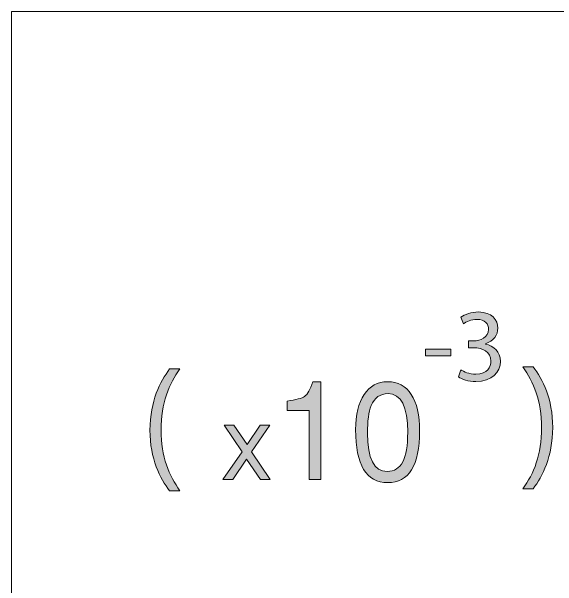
# Model space of a CAD drawing. Header units: inches. Extents: x 1.04 to 10.11, y -6.95 to -1.5.
# Drawn here: x 1.041 to 1.7, y -2.195 to -1.501 of the extents above; entities that cross this region are included whole.
import ezdxf

# ---------------------------------------------------------------- set-up
doc = ezdxf.new("R2010")
doc.units = ezdxf.units.IN
doc.header["$MEASUREMENT"] = 0
doc.layers.add('Layer 1', color=7, linetype='Continuous')

# ---------------------------------------------------------------- blocks, each defined once
blk = doc.blocks.new('block 49')
at = {"layer": 'Layer 1', "true_color": 0xed1f24}
h = blk.add_hatch(color=240, dxfattribs=at)
h.dxf.hatch_style = 2
edge = h.paths.add_edge_path()
edge.add_spline(control_points=[(1.41425, -2.06616), (1.41425, -2.06616), (1.40025, -2.06616), (1.40025, -2.06616), (1.40025, -2.06616), (1.40025, -1.98282), (1.40025, -1.98282), (1.40025, -1.98282), (1.37342, -1.98282), (1.37342, -1.98282), (1.37342, -1.98282), (1.37342, -1.97132), (1.37342, -1.97132), (1.38453, -1.96965), (1.39159, -1.96782), (1.39459, -1.96582), (1.39815, -1.96327), (1.40148, -1.95732), (1.40459, -1.94799), (1.40459, -1.94799), (1.41425, -1.94799), (1.41425, -1.94799), (1.41425, -1.94799), (1.41425, -2.06616), (1.41425, -2.06616)], knot_values=[0, 0, 0, 0, 1, 1, 1, 2, 2, 2, 3, 3, 3, 4, 4, 4, 5, 5, 5, 6, 6, 6, 7, 7, 7, 8, 8, 8, 8], degree=3, periodic=1)
h = blk.add_hatch(color=240, dxfattribs=at)
h.dxf.hatch_style = 2
edge = h.paths.add_edge_path()
edge.add_spline(control_points=[(1.53359, -2.00749), (1.53359, -2.04905), (1.5207, -2.06982), (1.49492, -2.06982), (1.46914, -2.06982), (1.45625, -2.04849), (1.45625, -2.00582), (1.45625, -1.98771), (1.4597, -1.97354), (1.46659, -1.96332), (1.47348, -1.9531), (1.48292, -1.94799), (1.49492, -1.94799), (1.50736, -1.94799), (1.51692, -1.9531), (1.52359, -1.96332), (1.53025, -1.97354), (1.53359, -1.98827), (1.53359, -2.00749)], knot_values=[0, 0, 0, 0, 1, 1, 1, 2, 2, 2, 3, 3, 3, 4, 4, 4, 5, 5, 5, 6, 6, 6, 6], degree=3, periodic=1)
edge = h.paths.add_edge_path()
edge.add_spline(control_points=[(1.51925, -2.00899), (1.51925, -1.97788), (1.51131, -1.96232), (1.49542, -1.96232), (1.48575, -1.96232), (1.47898, -1.96716), (1.47508, -1.97682), (1.47209, -1.98427), (1.47059, -1.99532), (1.47059, -2.00999), (1.47059, -2.04099), (1.47853, -2.05644), (1.49442, -2.05632), (1.50298, -2.05621), (1.50926, -2.05235), (1.51325, -2.04474), (1.51725, -2.03713), (1.51925, -2.02521), (1.51925, -2.00899)], knot_values=[0, 0, 0, 0, 1, 1, 1, 2, 2, 2, 3, 3, 3, 4, 4, 4, 5, 5, 5, 6, 6, 6, 6], degree=3, periodic=1)
h = blk.add_hatch(color=240, dxfattribs=at)
h.dxf.hatch_style = 2
h.paths.add_polyline_path([(1.35301, -2.06616), (1.34129, -2.06616), (1.32464, -2.04163), (1.30783, -2.06616), (1.29601, -2.06616), (1.31908, -2.03251), (1.29742, -2.00053), (1.30926, -2.00053), (1.32514, -2.02367), (1.34101, -2.00053), (1.35283, -2.00053), (1.33051, -2.03242)])
at = {"layer": 'Layer 1', "lineweight": 0}
blk.add_lwpolyline([(1.35301, -2.06616), (1.34129, -2.06616), (1.32464, -2.04163), (1.30783, -2.06616), (1.29601, -2.06616), (1.31908, -2.03251), (1.29742, -2.00053), (1.30926, -2.00053), (1.32514, -2.02367), (1.34101, -2.00053), (1.35283, -2.00053), (1.33051, -2.03242), (1.35301, -2.06616)], dxfattribs=at)
for points, knots in [([(1.41425, -2.06616), (1.41425, -2.06616), (1.40025, -2.06616), (1.40025, -2.06616), (1.40025, -2.06616), (1.40025, -1.98282), (1.40025, -1.98282), (1.40025, -1.98282), (1.37342, -1.98282), (1.37342, -1.98282), (1.37342, -1.98282), (1.37342, -1.97132), (1.37342, -1.97132), (1.38453, -1.96965), (1.39159, -1.96782), (1.39459, -1.96582), (1.39815, -1.96327), (1.40148, -1.95732), (1.40459, -1.94799), (1.40459, -1.94799), (1.41425, -1.94799), (1.41425, -1.94799), (1.41425, -1.94799), (1.41425, -2.06616), (1.41425, -2.06616)], [0, 0, 0, 0, 1, 1, 1, 2, 2, 2, 3, 3, 3, 4, 4, 4, 5, 5, 5, 6, 6, 6, 7, 7, 7, 8, 8, 8, 8]), ([(1.53359, -2.00749), (1.53359, -2.04905), (1.5207, -2.06982), (1.49492, -2.06982), (1.46914, -2.06982), (1.45625, -2.04849), (1.45625, -2.00582), (1.45625, -1.98771), (1.4597, -1.97354), (1.46659, -1.96332), (1.47348, -1.9531), (1.48292, -1.94799), (1.49492, -1.94799), (1.50736, -1.94799), (1.51692, -1.9531), (1.52359, -1.96332), (1.53025, -1.97354), (1.53359, -1.98827), (1.53359, -2.00749)], [0, 0, 0, 0, 1, 1, 1, 2, 2, 2, 3, 3, 3, 4, 4, 4, 5, 5, 5, 6, 6, 6, 6]), ([(1.51925, -2.00899), (1.51925, -1.97788), (1.51131, -1.96232), (1.49542, -1.96232), (1.48575, -1.96232), (1.47898, -1.96716), (1.47508, -1.97682), (1.47209, -1.98427), (1.47059, -1.99532), (1.47059, -2.00999), (1.47059, -2.04099), (1.47853, -2.05644), (1.49442, -2.05632), (1.50298, -2.05621), (1.50926, -2.05235), (1.51325, -2.04474), (1.51725, -2.03713), (1.51925, -2.02521), (1.51925, -2.00899)], [0, 0, 0, 0, 1, 1, 1, 2, 2, 2, 3, 3, 3, 4, 4, 4, 5, 5, 5, 6, 6, 6, 6])]:
    blk.add_open_spline(points, degree=3, knots=knots, dxfattribs=at)
blk = doc.blocks.new('block 50')
at = {"layer": 'Layer 1', "true_color": 0xed1f24}
h = blk.add_hatch(color=240, dxfattribs=at)
h.dxf.hatch_style = 2
edge = h.paths.add_edge_path()
edge.add_spline(control_points=[(1.58344, -1.9337), (1.58656, -1.9357), (1.59381, -1.93882), (1.60144, -1.93882), (1.61557, -1.93882), (1.61995, -1.92982), (1.61982, -1.92307), (1.6197, -1.91169), (1.60944, -1.90681), (1.59882, -1.90681), (1.59882, -1.90681), (1.59269, -1.90681), (1.59269, -1.90681), (1.59269, -1.90681), (1.59269, -1.89856), (1.59269, -1.89856), (1.59269, -1.89856), (1.59882, -1.89856), (1.59882, -1.89856), (1.60682, -1.89856), (1.61694, -1.89443), (1.61694, -1.88481), (1.61694, -1.8783), (1.61282, -1.87255), (1.60269, -1.87255), (1.59619, -1.87255), (1.58994, -1.87543), (1.58643, -1.87793), (1.58643, -1.87793), (1.58356, -1.86993), (1.58356, -1.86993), (1.58781, -1.8668), (1.59606, -1.86367), (1.60482, -1.86367), (1.62082, -1.86367), (1.62807, -1.87318), (1.62807, -1.88306), (1.62807, -1.89143), (1.62307, -1.89856), (1.61307, -1.90219), (1.61307, -1.90219), (1.61307, -1.90243), (1.61307, -1.90243), (1.62307, -1.90443), (1.6312, -1.91194), (1.6312, -1.92332), (1.6312, -1.93632), (1.62107, -1.9477), (1.60156, -1.9477), (1.59243, -1.9477), (1.58443, -1.94482), (1.58043, -1.9422), (1.58043, -1.9422), (1.58344, -1.9337), (1.58344, -1.9337)], knot_values=[0, 0, 0, 0, 1, 1, 1, 2, 2, 2, 3, 3, 3, 4, 4, 4, 5, 5, 5, 6, 6, 6, 7, 7, 7, 8, 8, 8, 9, 9, 9, 10, 10, 10, 11, 11, 11, 12, 12, 12, 13, 13, 13, 14, 14, 14, 15, 15, 15, 16, 16, 16, 17, 17, 17, 18, 18, 18, 18], degree=3, periodic=1)
h = blk.add_hatch(color=240, dxfattribs=at)
h.dxf.hatch_style = 2
h.paths.add_polyline_path([(1.57145, -1.90843), (1.57145, -1.91656), (1.54056, -1.91656), (1.54056, -1.90843)])
at = {"layer": 'Layer 1', "lineweight": 0}
blk.add_lwpolyline([(1.57145, -1.90843), (1.57145, -1.91656), (1.54056, -1.91656), (1.54056, -1.90843), (1.57145, -1.90843)], dxfattribs=at)
blk.add_open_spline([(1.58344, -1.9337), (1.58656, -1.9357), (1.59381, -1.93882), (1.60144, -1.93882), (1.61557, -1.93882), (1.61995, -1.92982), (1.61982, -1.92307), (1.6197, -1.91169), (1.60944, -1.90681), (1.59882, -1.90681), (1.59882, -1.90681), (1.59269, -1.90681), (1.59269, -1.90681), (1.59269, -1.90681), (1.59269, -1.89856), (1.59269, -1.89856), (1.59269, -1.89856), (1.59882, -1.89856), (1.59882, -1.89856), (1.60682, -1.89856), (1.61694, -1.89443), (1.61694, -1.88481), (1.61694, -1.8783), (1.61282, -1.87255), (1.60269, -1.87255), (1.59619, -1.87255), (1.58994, -1.87543), (1.58643, -1.87793), (1.58643, -1.87793), (1.58356, -1.86993), (1.58356, -1.86993), (1.58781, -1.8668), (1.59606, -1.86367), (1.60482, -1.86367), (1.62082, -1.86367), (1.62807, -1.87318), (1.62807, -1.88306), (1.62807, -1.89143), (1.62307, -1.89856), (1.61307, -1.90219), (1.61307, -1.90219), (1.61307, -1.90243), (1.61307, -1.90243), (1.62307, -1.90443), (1.6312, -1.91194), (1.6312, -1.92332), (1.6312, -1.93632), (1.62107, -1.9477), (1.60156, -1.9477), (1.59243, -1.9477), (1.58443, -1.94482), (1.58043, -1.9422), (1.58043, -1.9422), (1.58344, -1.9337), (1.58344, -1.9337)], degree=3, knots=[0, 0, 0, 0, 1, 1, 1, 2, 2, 2, 3, 3, 3, 4, 4, 4, 5, 5, 5, 6, 6, 6, 7, 7, 7, 8, 8, 8, 9, 9, 9, 10, 10, 10, 11, 11, 11, 12, 12, 12, 13, 13, 13, 14, 14, 14, 15, 15, 15, 16, 16, 16, 17, 17, 17, 18, 18, 18, 18], dxfattribs=at)
blk = doc.blocks.new('block 48')
at = {"layer": 'Layer 1'}
for name in ['block 50', 'block 49']:
    blk.add_blockref(name, (0, 0), dxfattribs=at)
blk = doc.blocks.new('block 51')
at = {"layer": 'Layer 1', "true_color": 0xed1f24}
h = blk.add_hatch(color=240, dxfattribs=at)
h.dxf.hatch_style = 2
edge = h.paths.add_edge_path()
edge.add_spline(control_points=[(1.24401, -1.93254), (1.23083, -1.95024), (1.22126, -1.97371), (1.22126, -2.00639), (1.22126, -2.03853), (1.23119, -2.06164), (1.24401, -2.0797), (1.24401, -2.0797), (1.23155, -2.0797), (1.23155, -2.0797), (1.22017, -2.06471), (1.2079, -2.0416), (1.2079, -2.00639), (1.20808, -1.97082), (1.22017, -1.94771), (1.23155, -1.93254), (1.23155, -1.93254), (1.24401, -1.93254), (1.24401, -1.93254)], knot_values=[0, 0, 0, 0, 1, 1, 1, 2, 2, 2, 3, 3, 3, 4, 4, 4, 5, 5, 5, 6, 6, 6, 6], degree=3, periodic=1)
at = {"layer": 'Layer 1', "lineweight": 0}
blk.add_open_spline([(1.24401, -1.93254), (1.23083, -1.95024), (1.22126, -1.97371), (1.22126, -2.00639), (1.22126, -2.03853), (1.23119, -2.06164), (1.24401, -2.0797), (1.24401, -2.0797), (1.23155, -2.0797), (1.23155, -2.0797), (1.22017, -2.06471), (1.2079, -2.0416), (1.2079, -2.00639), (1.20808, -1.97082), (1.22017, -1.94771), (1.23155, -1.93254), (1.23155, -1.93254), (1.24401, -1.93254), (1.24401, -1.93254)], degree=3, knots=[0, 0, 0, 0, 1, 1, 1, 2, 2, 2, 3, 3, 3, 4, 4, 4, 5, 5, 5, 6, 6, 6, 6], dxfattribs=at)
blk = doc.blocks.new('block 52')
at = {"layer": 'Layer 1', "true_color": 0xed1f24}
h = blk.add_hatch(color=240, dxfattribs=at)
h.dxf.hatch_style = 2
edge = h.paths.add_edge_path()
edge.add_spline(control_points=[(1.65828, -2.07719), (1.67146, -2.05949), (1.68103, -2.03602), (1.68103, -2.00334), (1.68103, -1.9712), (1.6711, -1.94809), (1.65828, -1.93003), (1.65828, -1.93003), (1.67074, -1.93003), (1.67074, -1.93003), (1.68212, -1.94501), (1.69439, -1.96813), (1.69439, -2.00334), (1.69421, -2.03891), (1.68212, -2.06202), (1.67074, -2.07719), (1.67074, -2.07719), (1.65828, -2.07719), (1.65828, -2.07719)], knot_values=[0, 0, 0, 0, 1, 1, 1, 2, 2, 2, 3, 3, 3, 4, 4, 4, 5, 5, 5, 6, 6, 6, 6], degree=3, periodic=1)
at = {"layer": 'Layer 1', "lineweight": 0}
blk.add_open_spline([(1.65828, -2.07719), (1.67146, -2.05949), (1.68103, -2.03602), (1.68103, -2.00334), (1.68103, -1.9712), (1.6711, -1.94809), (1.65828, -1.93003), (1.65828, -1.93003), (1.67074, -1.93003), (1.67074, -1.93003), (1.68212, -1.94501), (1.69439, -1.96813), (1.69439, -2.00334), (1.69421, -2.03891), (1.68212, -2.06202), (1.67074, -2.07719), (1.67074, -2.07719), (1.65828, -2.07719), (1.65828, -2.07719)], degree=3, knots=[0, 0, 0, 0, 1, 1, 1, 2, 2, 2, 3, 3, 3, 4, 4, 4, 5, 5, 5, 6, 6, 6, 6], dxfattribs=at)
blk = doc.blocks.new('block 47')
at = {"layer": 'Layer 1'}
for name in ['block 48', 'block 52', 'block 51']:
    blk.add_blockref(name, (0, 0), dxfattribs=at)

msp = doc.modelspace()

# ---------------------------------------------------------------- linework, layer by layer
at = {"layer": 'Layer 1', "color": 7, "lineweight": 5, "true_color": 0xffffff}
msp.add_lwpolyline([(4.62116, -5.5625), (1.04061, -5.5625), (1.04061, -1.50062), (4.62116, -1.50062), (4.62116, -5.5625)], dxfattribs=at)

# ---------------------------------------------------------------- block references
at = {"layer": 'Layer 1'}
msp.add_blockref('block 47', (0, 0), dxfattribs=at)

doc.saveas('drawing.dxf')
